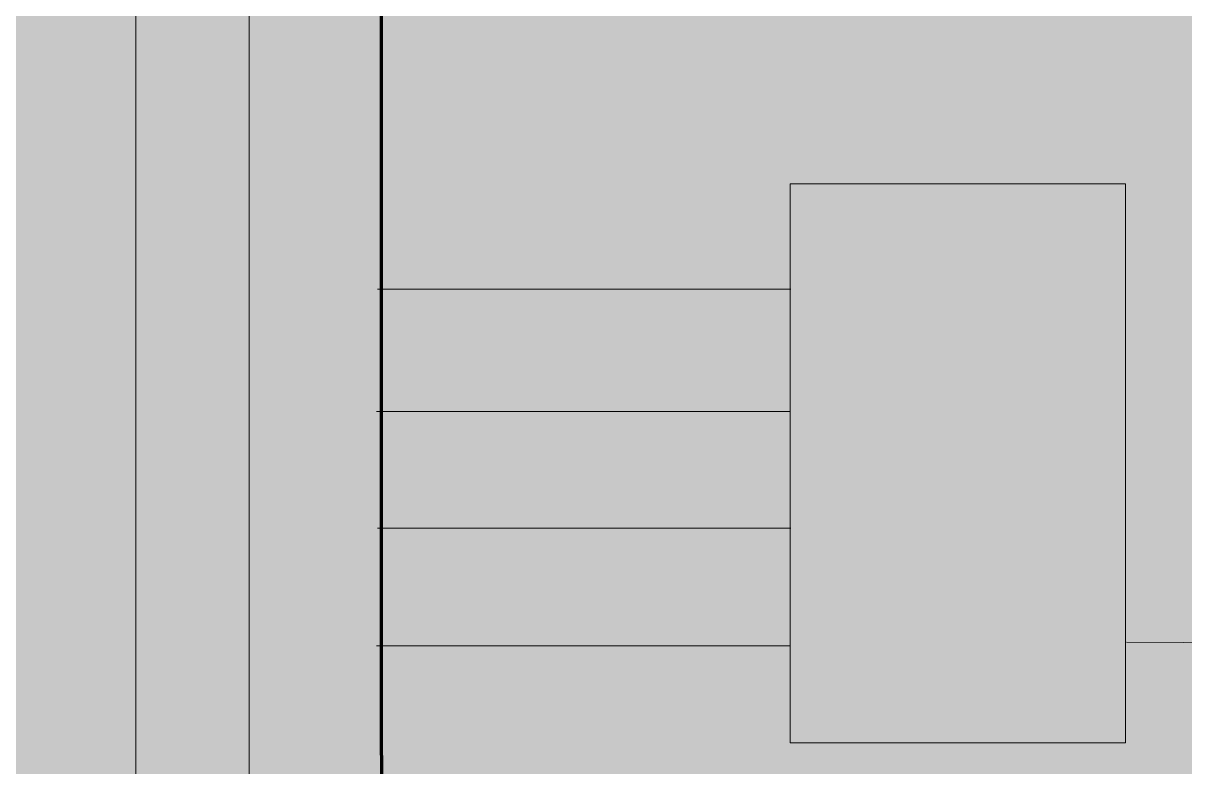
# Model space of a CAD drawing. Header units: millimetres. Extents: x 0 to 590, y 2 to 420.
# Drawn here: x 228.5 to 280.2, y 212.4 to 245.5 of the extents above; entities that cross this region are included whole.
import ezdxf
from ezdxf.xclip import XClip

# ---------------------------------------------------------------- set-up
doc = ezdxf.new("R2010")
doc.units = ezdxf.units.MM
doc.header["$MEASUREMENT"] = 0
doc.layers.get('0').update_dxf_attribs({"linetype": 'CONTINUOUS'})

# ---------------------------------------------------------------- blocks, each defined once
blk = doc.blocks.new('MF28FC3F0')
at = {"true_color": 0xffffff}
for points in [[(0, 420.2), (0, 2.206), (590.355, 2.206), (590.355, 420.2)], [(0, 420.2), (0, 2.437), (590.355, 2.437), (590.355, 420.2)]]:
    blk.add_hatch(color=0, dxfattribs=at).paths.add_polyline_path(points)

msp = doc.modelspace()

# ---------------------------------------------------------------- hatches: boundary and pattern name
at = {"true_color": 0xffffff}
msp.add_hatch(color=0, dxfattribs=at).paths.add_polyline_path([(262.592, 238.355), (262.592, 213.492), (277.51, 213.492), (277.51, 238.355)])
at = {"true_color": 0x000007}
for points in [[(254.079, 234.996), (254.079, 234.65), (252.169, 234.65), (252.169, 234.65), (252.169, 234.662), (252.17, 234.674), (252.17, 234.686), (252.171, 234.698), (252.171, 234.71), (252.172, 234.721), (252.173, 234.732), (252.174, 234.743), (252.175, 234.754), (252.177, 234.765), (252.178, 234.776), (252.18, 234.786), (252.181, 234.796), (252.183, 234.806), (252.185, 234.816), (252.186, 234.826), (252.188, 234.835), (252.19, 234.845), (252.192, 234.854), (252.194, 234.863), (252.196, 234.872), (252.198, 234.88), (252.2, 234.889), (252.202, 234.897), (252.209, 234.914), (252.215, 234.93), (252.222, 234.946), (252.23, 234.963), (252.237, 234.979), (252.246, 234.996), (252.254, 235.012), (252.263, 235.029), (252.272, 235.045), (252.281, 235.062), (252.291, 235.078), (252.301, 235.095), (252.312, 235.111), (252.322, 235.128), (252.334, 235.144), (252.345, 235.161), (252.357, 235.177), (252.369, 235.193), (252.382, 235.21), (252.394, 235.226), (252.408, 235.243), (252.421, 235.259), (252.435, 235.276), (252.449, 235.292), (252.462, 235.309), (252.475, 235.325), (252.489, 235.342), (252.504, 235.358), (252.519, 235.375), (252.535, 235.392), (252.552, 235.408), (252.569, 235.425), (252.587, 235.442), (252.605, 235.459), (252.623, 235.477), (252.643, 235.494), (252.663, 235.512), (252.683, 235.529), (252.704, 235.547), (252.725, 235.565), (252.747, 235.584), (252.769, 235.603), (252.791, 235.621), (252.814, 235.641), (252.838, 235.66), (252.862, 235.68), (252.886, 235.7), (252.91, 235.72), (252.91, 235.72), (252.949, 235.753), (252.986, 235.785), (253.023, 235.817), (253.059, 235.848), (253.093, 235.878), (253.126, 235.908), (253.159, 235.938), (253.19, 235.967), (253.221, 235.995), (253.25, 236.023), (253.278, 236.05), (253.306, 236.076), (253.332, 236.102), (253.357, 236.128), (253.381, 236.152), (253.404, 236.177), (253.426, 236.2), (253.448, 236.223), (253.468, 236.245), (253.487, 236.267), (253.505, 236.287), (253.522, 236.308), (253.538, 236.327), (253.553, 236.346), (253.565, 236.364), (253.576, 236.383), (253.588, 236.401), (253.599, 236.419), (253.61, 236.437), (253.62, 236.455), (253.63, 236.472), (253.639, 236.49), (253.648, 236.508), (253.656, 236.525), (253.664, 236.543), (253.672, 236.56), (253.679, 236.578), (253.685, 236.595), (253.691, 236.613), (253.696, 236.63), (253.701, 236.648), (253.705, 236.666), (253.709, 236.683), (253.712, 236.701), (253.714, 236.719), (253.716, 236.737), (253.717, 236.756), (253.717, 236.774), (253.717, 236.791), (253.716, 236.807), (253.715, 236.823), (253.713, 236.839), (253.711, 236.854), (253.708, 236.87), (253.705, 236.885), (253.701, 236.9), (253.696, 236.915), (253.691, 236.93), (253.686, 236.945), (253.68, 236.959), (253.674, 236.974), (253.667, 236.988), (253.659, 237.002), (253.651, 237.016), (253.643, 237.029), (253.634, 237.043), (253.624, 237.056), (253.614, 237.069), (253.604, 237.082), (253.593, 237.095), (253.581, 237.107), (253.569, 237.12), (253.569, 237.12), (253.554, 237.132), (253.54, 237.144), (253.525, 237.155), (253.51, 237.165), (253.495, 237.175), (253.479, 237.185), (253.464, 237.194), (253.448, 237.202), (253.432, 237.21), (253.416, 237.218), (253.4, 237.225), (253.384, 237.231), (253.367, 237.237), (253.35, 237.242), (253.334, 237.247), (253.316, 237.252), (253.299, 237.255), (253.282, 237.259), (253.264, 237.262), (253.247, 237.264), (253.229, 237.266), (253.21, 237.267), (253.192, 237.268), (253.174, 237.268), (253.174, 237.268), (253.151, 237.268), (253.13, 237.267), (253.108, 237.266), (253.087, 237.264), (253.067, 237.262), (253.047, 237.259), (253.028, 237.255), (253.009, 237.252), (252.99, 237.247), (252.972, 237.242), (252.954, 237.237), (252.937, 237.231), (252.92, 237.225), (252.904, 237.218), (252.888, 237.21), (252.873, 237.202), (252.857, 237.194), (252.843, 237.185), (252.828, 237.175), (252.814, 237.165), (252.801, 237.155), (252.788, 237.144), (252.775, 237.132), (252.762, 237.12), (252.762, 237.12), (252.748, 237.107), (252.735, 237.094), (252.722, 237.081), (252.71, 237.066), (252.699, 237.052), (252.688, 237.037), (252.678, 237.021), (252.668, 237.005), (252.659, 236.989), (252.651, 236.972), (252.644, 236.955), (252.637, 236.937), (252.63, 236.919), (252.624, 236.9), (252.619, 236.881), (252.615, 236.861), (252.611, 236.841), (252.607, 236.821), (252.604, 236.801), (252.602, 236.78), (252.6, 236.758), (252.599, 236.736), (252.598, 236.714), (252.597, 236.692), (252.597, 236.692), (252.235, 236.725), (252.235, 236.725), (252.24, 236.759), (252.245, 236.793), (252.25, 236.826), (252.256, 236.858), (252.263, 236.889), (252.27, 236.92), (252.277, 236.949), (252.286, 236.978), (252.295, 237.007), (252.305, 237.034), (252.315, 237.061), (252.326, 237.087), (252.337, 237.112), (252.35, 237.137), (252.363, 237.161), (252.377, 237.185), (252.391, 237.207), (252.407, 237.23), (252.423, 237.251), (252.44, 237.272), (252.457, 237.292), (252.476, 237.312), (252.495, 237.332), (252.515, 237.35), (252.536, 237.369), (252.557, 237.386), (252.579, 237.402), (252.602, 237.418), (252.625, 237.432), (252.648, 237.446), (252.672, 237.459), (252.697, 237.472), (252.722, 237.483), (252.748, 237.494), (252.774, 237.504), (252.801, 237.513), (252.829, 237.521), (252.857, 237.529), (252.886, 237.536), (252.915, 237.542), (252.945, 237.547), (252.976, 237.552), (253.007, 237.556), (253.039, 237.559), (253.072, 237.561), (253.105, 237.563), (253.139, 237.564), (253.174, 237.564), (253.208, 237.564), (253.242, 237.563), (253.276, 237.561), (253.308, 237.558), (253.34, 237.554), (253.372, 237.549), (253.402, 237.544), (253.432, 237.538), (253.462, 237.531), (253.491, 237.523), (253.519, 237.514), (253.546, 237.505), (253.573, 237.495), (253.6, 237.484), (253.625, 237.472), (253.651, 237.46), (253.675, 237.446), (253.699, 237.433), (253.723, 237.418), (253.746, 237.402), (253.768, 237.386), (253.79, 237.37), (253.812, 237.352), (253.832, 237.334), (253.832, 237.334), (253.853, 237.315), (253.872, 237.296), (253.89, 237.276), (253.908, 237.256), (253.925, 237.235), (253.94, 237.214), (253.955, 237.192), (253.97, 237.17), (253.983, 237.147), (253.995, 237.124), (254.007, 237.101), (254.018, 237.077), (254.028, 237.052), (254.037, 237.027), (254.045, 237.002), (254.052, 236.977), (254.058, 236.951), (254.064, 236.924), (254.069, 236.897), (254.073, 236.87), (254.076, 236.843), (254.078, 236.815), (254.079, 236.786), (254.079, 236.758), (254.079, 236.743), (254.079, 236.729), (254.078, 236.714), (254.077, 236.7), (254.075, 236.686), (254.074, 236.671), (254.072, 236.657), (254.07, 236.642), (254.067, 236.628), (254.065, 236.614), (254.062, 236.599), (254.059, 236.585), (254.056, 236.57), (254.052, 236.556), (254.049, 236.542), (254.045, 236.527), (254.042, 236.513), (254.038, 236.498), (254.034, 236.484), (254.03, 236.47), (254.026, 236.455), (254.022, 236.441), (254.018, 236.426), (254.014, 236.412), (254.007, 236.399), (254, 236.387), (253.993, 236.373), (253.986, 236.36), (253.978, 236.346), (253.97, 236.332), (253.962, 236.318), (253.953, 236.304), (253.944, 236.289), (253.935, 236.275), (253.925, 236.26), (253.915, 236.245), (253.904, 236.23), (253.893, 236.215), (253.882, 236.2), (253.871, 236.185), (253.859, 236.17), (253.847, 236.155), (253.834, 236.14), (253.821, 236.125), (253.808, 236.11), (253.795, 236.095), (253.781, 236.081), (253.767, 236.066), (253.767, 236.066), (253.754, 236.049), (253.74, 236.032), (253.725, 236.015), (253.709, 235.997), (253.692, 235.979), (253.675, 235.961), (253.656, 235.942), (253.637, 235.923), (253.616, 235.903), (253.595, 235.883), (253.573, 235.863), (253.55, 235.842), (253.527, 235.82), (253.503, 235.799), (253.478, 235.777), (253.452, 235.754), (253.425, 235.731), (253.398, 235.707), (253.371, 235.683), (253.342, 235.659), (253.313, 235.634), (253.284, 235.608), (253.254, 235.582), (253.223, 235.556), (253.223, 235.556), (253.197, 235.533), (253.171, 235.512), (253.147, 235.491), (253.123, 235.471), (253.1, 235.451), (253.078, 235.432), (253.056, 235.414), (253.036, 235.396), (253.016, 235.379), (252.997, 235.362), (252.979, 235.347), (252.962, 235.331), (252.945, 235.317), (252.929, 235.303), (252.914, 235.289), (252.9, 235.276), (252.886, 235.264), (252.874, 235.252), (252.861, 235.241), (252.85, 235.231), (252.839, 235.22), (252.829, 235.211), (252.82, 235.202), (252.812, 235.193), (252.812, 235.193), (252.803, 235.185), (252.795, 235.177), (252.788, 235.169), (252.78, 235.161), (252.773, 235.152), (252.765, 235.144), (252.758, 235.136), (252.751, 235.128), (252.744, 235.119), (252.738, 235.111), (252.731, 235.103), (252.725, 235.095), (252.719, 235.086), (252.713, 235.078), (252.707, 235.07), (252.702, 235.062), (252.696, 235.053), (252.691, 235.045), (252.686, 235.037), (252.681, 235.029), (252.676, 235.021), (252.672, 235.012), (252.668, 235.004), (252.663, 234.996), (252.663, 234.996), (254.079, 234.996), (252.663, 234.996)], [(252.235, 221.247), (252.235, 221.593), (254.112, 221.593), (254.112, 221.313), (254.112, 221.313), (254.09, 221.29), (254.067, 221.266), (254.044, 221.241), (254.022, 221.216), (253.999, 221.189), (253.976, 221.162), (253.954, 221.134), (253.931, 221.105), (253.909, 221.075), (253.886, 221.045), (253.863, 221.014), (253.841, 220.982), (253.818, 220.949), (253.795, 220.915), (253.773, 220.881), (253.75, 220.846), (253.727, 220.81), (253.705, 220.774), (253.682, 220.736), (253.66, 220.698), (253.637, 220.66), (253.614, 220.62), (253.592, 220.58), (253.569, 220.539), (253.569, 220.539), (253.546, 220.498), (253.524, 220.457), (253.503, 220.416), (253.481, 220.374), (253.46, 220.333), (253.44, 220.292), (253.419, 220.251), (253.399, 220.209), (253.38, 220.168), (253.361, 220.126), (253.342, 220.085), (253.324, 220.043), (253.306, 220.001), (253.289, 219.96), (253.272, 219.918), (253.256, 219.876), (253.24, 219.834), (253.224, 219.791), (253.209, 219.749), (253.194, 219.706), (253.18, 219.664), (253.167, 219.621), (253.153, 219.578), (253.141, 219.535), (253.133, 219.504), (253.125, 219.473), (253.117, 219.441), (253.109, 219.41), (253.102, 219.378), (253.095, 219.346), (253.088, 219.314), (253.081, 219.282), (253.075, 219.25), (253.068, 219.217), (253.062, 219.185), (253.056, 219.152), (253.051, 219.119), (253.046, 219.086), (253.041, 219.052), (253.036, 219.019), (253.032, 218.985), (253.027, 218.951), (253.024, 218.917), (253.02, 218.883), (253.017, 218.849), (253.014, 218.814), (253.011, 218.779), (253.009, 218.744), (252.647, 218.744), (252.647, 218.744), (252.647, 218.773), (252.648, 218.803), (252.649, 218.832), (252.651, 218.863), (252.653, 218.893), (252.656, 218.924), (252.659, 218.955), (252.663, 218.987), (252.667, 219.019), (252.671, 219.052), (252.676, 219.085), (252.682, 219.119), (252.688, 219.153), (252.694, 219.188), (252.701, 219.223), (252.708, 219.259), (252.715, 219.296), (252.723, 219.333), (252.732, 219.37), (252.74, 219.408), (252.749, 219.447), (252.759, 219.487), (252.769, 219.527), (252.779, 219.568), (252.779, 219.568), (252.789, 219.607), (252.8, 219.646), (252.812, 219.685), (252.824, 219.724), (252.836, 219.763), (252.849, 219.802), (252.862, 219.841), (252.876, 219.881), (252.89, 219.92), (252.905, 219.959), (252.92, 219.998), (252.935, 220.037), (252.951, 220.076), (252.967, 220.115), (252.983, 220.154), (252.999, 220.193), (253.016, 220.232), (253.033, 220.272), (253.051, 220.311), (253.068, 220.35), (253.086, 220.389), (253.104, 220.428), (253.122, 220.467), (253.141, 220.506), (253.161, 220.543), (253.182, 220.579), (253.203, 220.615), (253.223, 220.65), (253.244, 220.685), (253.265, 220.719), (253.285, 220.753), (253.306, 220.786), (253.327, 220.819), (253.348, 220.851), (253.369, 220.883), (253.39, 220.914), (253.411, 220.944), (253.432, 220.974), (253.454, 221.004), (253.475, 221.033), (253.497, 221.062), (253.518, 221.09), (253.54, 221.117), (253.562, 221.144), (253.584, 221.171), (253.606, 221.197), (253.629, 221.222), (253.651, 221.247), (252.235, 221.247), (253.651, 221.247)]]:
    msp.add_hatch(color=0, dxfattribs=at).paths.add_polyline_path(points)
h = msp.add_hatch(color=0, dxfattribs=at)
edge = h.paths.add_edge_path()
edge.add_spline(control_points=[(270.413, 232.477), (270.298, 232.345), (270.166, 232.246), (270.034, 232.18), (270.034, 232.18), (269.903, 232.114), (269.755, 232.081), (269.59, 232.081), (269.59, 232.081), (269.294, 232.081), (269.063, 232.18), (268.882, 232.378), (268.882, 232.378), (268.734, 232.542), (268.668, 232.724), (268.668, 232.921), (268.668, 232.921), (268.668, 233.102), (268.734, 233.267), (268.849, 233.415), (268.849, 233.415), (268.964, 233.563), (269.129, 233.679), (269.359, 233.794), (269.359, 233.794), (269.228, 233.942), (269.145, 234.057), (269.096, 234.156), (269.096, 234.156), (269.063, 234.255), (269.03, 234.337), (269.03, 234.436), (269.03, 234.436), (269.03, 234.601), (269.096, 234.749), (269.244, 234.881), (269.244, 234.881), (269.376, 235.012), (269.541, 235.078), (269.755, 235.078), (269.755, 235.078), (269.952, 235.078), (270.117, 235.012), (270.232, 234.897), (270.232, 234.897), (270.364, 234.765), (270.43, 234.634), (270.43, 234.452), (270.43, 234.452), (270.43, 234.189), (270.249, 233.942), (269.886, 233.744)], knot_values=[0, 0, 0, 0, 0.019231, 0.019231, 0.019231, 0.019231, 0.038462, 0.038462, 0.038462, 0.038462, 0.057692, 0.057692, 0.057692, 0.057692, 0.076923, 0.076923, 0.076923, 0.076923, 0.096154, 0.096154, 0.096154, 0.096154, 0.115385, 0.115385, 0.115385, 0.115385, 0.134615, 0.134615, 0.134615, 0.134615, 0.153846, 0.153846, 0.153846, 0.153846, 0.173077, 0.173077, 0.173077, 0.173077, 0.192308, 0.192308, 0.192308, 0.192308, 0.211538, 0.211538, 0.211538, 0.211538, 0.230769, 0.230769, 0.230769, 0.230769, 1, 1, 1, 1], degree=3, periodic=0)
edge.add_line((269.886, 233.744), (270.397, 233.086))
edge.add_spline(control_points=[(270.397, 233.086), (270.463, 233.201), (270.496, 233.333), (270.528, 233.498)], knot_values=[0, 0, 0, 0, 1, 1, 1, 1], degree=3, periodic=0)
edge.add_line((270.528, 233.498), (270.907, 233.415))
edge.add_spline(control_points=[(270.907, 233.415), (270.841, 233.168), (270.759, 232.954), (270.644, 232.789), (270.644, 232.789), (270.775, 232.608), (270.94, 232.46), (271.105, 232.345)], knot_values=[0, 0, 0, 0, 0.125, 0.125, 0.125, 0.125, 1, 1, 1, 1], degree=3, periodic=0)
edge.add_line((271.105, 232.345), (270.858, 232.065))
edge.add_spline(control_points=[(270.858, 232.065), (270.726, 232.164), (270.578, 232.296), (270.413, 232.477)], knot_values=[0, 0, 0, 0, 1, 1, 1, 1], degree=3, periodic=0)
h.paths.add_polyline_path([(269.689, 233.975), (269.689, 233.975), (269.709, 233.987), (269.729, 233.999), (269.747, 234.011), (269.766, 234.023), (269.783, 234.035), (269.8, 234.046), (269.816, 234.057), (269.832, 234.068), (269.847, 234.079), (269.861, 234.09), (269.875, 234.1), (269.888, 234.111), (269.901, 234.121), (269.913, 234.131), (269.924, 234.141), (269.935, 234.151), (269.945, 234.16), (269.955, 234.169), (269.964, 234.179), (269.973, 234.188), (269.981, 234.197), (269.988, 234.205), (269.995, 234.214), (270.002, 234.222), (270.002, 234.222), (270.006, 234.23), (270.01, 234.239), (270.014, 234.247), (270.018, 234.256), (270.022, 234.265), (270.026, 234.274), (270.03, 234.283), (270.033, 234.293), (270.037, 234.302), (270.04, 234.312), (270.044, 234.321), (270.047, 234.331), (270.05, 234.341), (270.053, 234.351), (270.055, 234.361), (270.058, 234.371), (270.06, 234.381), (270.062, 234.391), (270.063, 234.401), (270.065, 234.411), (270.066, 234.422), (270.067, 234.432), (270.067, 234.442), (270.067, 234.452), (270.067, 234.465), (270.067, 234.477), (270.066, 234.489), (270.065, 234.5), (270.063, 234.512), (270.061, 234.523), (270.059, 234.534), (270.056, 234.545), (270.054, 234.556), (270.05, 234.566), (270.047, 234.576), (270.043, 234.586), (270.038, 234.596), (270.034, 234.605), (270.029, 234.614), (270.024, 234.623), (270.018, 234.632), (270.012, 234.64), (270.005, 234.648), (269.999, 234.656), (269.992, 234.663), (269.984, 234.67), (269.977, 234.677), (269.969, 234.683), (269.969, 234.683), (269.96, 234.691), (269.952, 234.699), (269.943, 234.706), (269.934, 234.713), (269.925, 234.72), (269.916, 234.726), (269.907, 234.732), (269.898, 234.738), (269.888, 234.743), (269.879, 234.748), (269.869, 234.753), (269.86, 234.757), (269.85, 234.761), (269.84, 234.765), (269.83, 234.768), (269.82, 234.771), (269.81, 234.773), (269.8, 234.776), (269.789, 234.778), (269.779, 234.779), (269.769, 234.78), (269.759, 234.781), (269.748, 234.782), (269.738, 234.782), (269.738, 234.782), (269.726, 234.782), (269.714, 234.781), (269.702, 234.78), (269.69, 234.779), (269.679, 234.778), (269.667, 234.776), (269.656, 234.773), (269.645, 234.771), (269.634, 234.768), (269.623, 234.765), (269.613, 234.761), (269.602, 234.757), (269.592, 234.753), (269.582, 234.748), (269.572, 234.743), (269.562, 234.738), (269.553, 234.732), (269.544, 234.726), (269.534, 234.72), (269.525, 234.713), (269.517, 234.706), (269.508, 234.699), (269.499, 234.691), (269.491, 234.683), (269.483, 234.677), (269.475, 234.67), (269.468, 234.663), (269.461, 234.656), (269.454, 234.648), (269.448, 234.64), (269.442, 234.632), (269.436, 234.624), (269.431, 234.615), (269.426, 234.607), (269.421, 234.598), (269.417, 234.588), (269.413, 234.579), (269.409, 234.569), (269.406, 234.56), (269.403, 234.55), (269.401, 234.54), (269.399, 234.53), (269.397, 234.52), (269.395, 234.51), (269.394, 234.5), (269.393, 234.49), (269.392, 234.479), (269.392, 234.469), (269.392, 234.463), (269.393, 234.457), (269.393, 234.45), (269.394, 234.444), (269.394, 234.438), (269.395, 234.432), (269.397, 234.426), (269.398, 234.42), (269.399, 234.413), (269.401, 234.407), (269.403, 234.401), (269.405, 234.395), (269.407, 234.389), (269.409, 234.383), (269.412, 234.376), (269.414, 234.37), (269.417, 234.364), (269.42, 234.358), (269.423, 234.352), (269.427, 234.345), (269.43, 234.339), (269.434, 234.333), (269.438, 234.327), (269.442, 234.321), (269.444, 234.315), (269.446, 234.308), (269.449, 234.302), (269.451, 234.296), (269.454, 234.29), (269.457, 234.284), (269.46, 234.278), (269.464, 234.271), (269.467, 234.265), (269.471, 234.259), (269.475, 234.253), (269.479, 234.247), (269.483, 234.241), (269.487, 234.234), (269.492, 234.228), (269.497, 234.222), (269.501, 234.216), (269.507, 234.21), (269.512, 234.203), (269.517, 234.197), (269.523, 234.191), (269.529, 234.185), (269.534, 234.179), (269.541, 234.173)])
h.paths.add_polyline_path([(269.689, 233.975), (269.541, 234.173)])
edge = h.paths.add_edge_path()
edge.add_line((270.199, 232.757), (269.541, 233.563))
edge.add_spline(control_points=[(269.541, 233.563), (269.359, 233.448), (269.228, 233.333), (269.162, 233.234), (269.162, 233.234), (269.079, 233.152), (269.047, 233.053), (269.047, 232.954), (269.047, 232.954), (269.047, 232.839), (269.096, 232.707), (269.195, 232.592), (269.195, 232.592), (269.294, 232.46), (269.425, 232.394), (269.59, 232.394), (269.59, 232.394), (269.705, 232.394), (269.804, 232.427), (269.919, 232.493), (269.919, 232.493), (270.034, 232.559), (270.133, 232.641), (270.199, 232.757)], knot_values=[0, 0, 0, 0, 0.041667, 0.041667, 0.041667, 0.041667, 0.083333, 0.083333, 0.083333, 0.083333, 0.125, 0.125, 0.125, 0.125, 0.166667, 0.166667, 0.166667, 0.166667, 0.208333, 0.208333, 0.208333, 0.208333, 1, 1, 1, 1], degree=3, periodic=0)
h = msp.add_hatch(color=0, dxfattribs=at)
h.paths.add_polyline_path([(253.355, 228.854), (253.355, 229.546), (252.104, 229.546), (252.104, 229.859), (253.421, 231.736), (253.701, 231.736), (253.701, 229.859), (254.096, 229.859), (254.096, 229.546), (253.701, 229.546), (253.701, 228.854)])
h.paths.add_polyline_path([(253.355, 229.859), (253.355, 231.176), (252.449, 229.859)])
h = msp.add_hatch(color=0, dxfattribs=at)
edge = h.paths.add_edge_path()
edge.add_line((254.063, 226.236), (253.701, 226.203))
edge.add_spline(control_points=[(253.701, 226.203), (253.668, 226.351), (253.635, 226.45), (253.569, 226.5), (253.569, 226.5), (253.47, 226.615), (253.355, 226.664), (253.207, 226.664), (253.207, 226.664), (253.108, 226.664), (253.009, 226.631), (252.91, 226.566), (252.91, 226.566), (252.812, 226.483), (252.713, 226.368), (252.647, 226.203), (252.647, 226.203), (252.581, 226.055), (252.548, 225.825), (252.548, 225.545), (252.548, 225.545), (252.63, 225.676), (252.746, 225.759), (252.861, 225.825), (252.861, 225.825), (252.993, 225.89), (253.124, 225.923), (253.256, 225.923), (253.256, 225.923), (253.487, 225.923), (253.701, 225.841), (253.865, 225.66), (253.865, 225.66), (254.03, 225.495), (254.112, 225.265), (254.112, 224.985), (254.112, 224.985), (254.112, 224.804), (254.063, 224.639), (253.997, 224.474), (253.997, 224.474), (253.915, 224.326), (253.799, 224.211), (253.668, 224.129), (253.668, 224.129), (253.536, 224.046), (253.371, 223.997), (253.207, 223.997), (253.207, 223.997), (252.91, 223.997), (252.663, 224.112), (252.482, 224.326), (252.482, 224.326), (252.285, 224.54), (252.202, 224.903), (252.202, 225.396), (252.202, 225.396), (252.202, 225.956), (252.301, 226.368), (252.515, 226.615), (252.515, 226.615), (252.696, 226.845), (252.927, 226.944), (253.24, 226.944), (253.24, 226.944), (253.47, 226.944), (253.651, 226.895), (253.799, 226.763), (253.799, 226.763), (253.948, 226.631), (254.03, 226.45), (254.063, 226.236)], knot_values=[0, 0, 0, 0, 0.013889, 0.013889, 0.013889, 0.013889, 0.027778, 0.027778, 0.027778, 0.027778, 0.041667, 0.041667, 0.041667, 0.041667, 0.055556, 0.055556, 0.055556, 0.055556, 0.069444, 0.069444, 0.069444, 0.069444, 0.083333, 0.083333, 0.083333, 0.083333, 0.097222, 0.097222, 0.097222, 0.097222, 0.111111, 0.111111, 0.111111, 0.111111, 0.125, 0.125, 0.125, 0.125, 0.138889, 0.138889, 0.138889, 0.138889, 0.152778, 0.152778, 0.152778, 0.152778, 0.166667, 0.166667, 0.166667, 0.166667, 0.180556, 0.180556, 0.180556, 0.180556, 0.194444, 0.194444, 0.194444, 0.194444, 0.208333, 0.208333, 0.208333, 0.208333, 0.222222, 0.222222, 0.222222, 0.222222, 0.236111, 0.236111, 0.236111, 0.236111, 1, 1, 1, 1], degree=3, periodic=0)
edge = h.paths.add_edge_path()
edge.add_spline(control_points=[(252.614, 224.985), (252.614, 224.87), (252.63, 224.738), (252.68, 224.639), (252.68, 224.639), (252.729, 224.524), (252.812, 224.441), (252.91, 224.376), (252.91, 224.376), (252.993, 224.326), (253.091, 224.293), (253.19, 224.293), (253.19, 224.293), (253.355, 224.293), (253.47, 224.343), (253.585, 224.474), (253.585, 224.474), (253.684, 224.59), (253.75, 224.754), (253.75, 224.968), (253.75, 224.968), (253.75, 225.166), (253.701, 225.314), (253.585, 225.429), (253.585, 225.429), (253.487, 225.545), (253.338, 225.611), (253.19, 225.611), (253.19, 225.611), (253.026, 225.611), (252.894, 225.545), (252.779, 225.429), (252.779, 225.429), (252.663, 225.314), (252.614, 225.166), (252.614, 224.985)], knot_values=[0, 0, 0, 0, 0.027778, 0.027778, 0.027778, 0.027778, 0.055556, 0.055556, 0.055556, 0.055556, 0.083333, 0.083333, 0.083333, 0.083333, 0.111111, 0.111111, 0.111111, 0.111111, 0.138889, 0.138889, 0.138889, 0.138889, 0.166667, 0.166667, 0.166667, 0.166667, 0.194444, 0.194444, 0.194444, 0.194444, 0.222222, 0.222222, 0.222222, 0.222222, 1, 1, 1, 1], degree=3, periodic=0)
at = {"true_color": 0xf8f9fa}
msp.add_hatch(color=0, dxfattribs=at).paths.add_polyline_path([(265.935, 220.259), (265.935, 215.962), (273.756, 215.962), (273.756, 220.259)])
at = {"true_color": 0x000007}
h = msp.add_hatch(color=0, dxfattribs=at)
h.paths.add_polyline_path([(267.696, 217.855), (267.696, 218.201), (268.915, 218.201), (268.915, 217.114), (268.915, 217.114), (268.892, 217.096), (268.869, 217.078), (268.846, 217.06), (268.823, 217.043), (268.8, 217.026), (268.776, 217.01), (268.753, 216.993), (268.729, 216.978), (268.705, 216.962), (268.681, 216.947), (268.657, 216.933), (268.633, 216.919), (268.609, 216.905), (268.584, 216.892), (268.56, 216.879), (268.536, 216.867), (268.511, 216.855), (268.486, 216.843), (268.462, 216.832), (268.437, 216.822), (268.413, 216.812), (268.388, 216.802), (268.363, 216.793), (268.339, 216.785), (268.314, 216.775), (268.289, 216.765), (268.264, 216.756), (268.238, 216.748), (268.213, 216.74), (268.188, 216.732), (268.162, 216.725), (268.136, 216.719), (268.11, 216.712), (268.084, 216.707), (268.058, 216.701), (268.032, 216.696), (268.006, 216.692), (267.979, 216.688), (267.953, 216.685), (267.926, 216.681), (267.9, 216.679), (267.873, 216.676), (267.846, 216.674), (267.82, 216.673), (267.793, 216.671), (267.766, 216.67), (267.74, 216.67), (267.713, 216.67), (267.678, 216.67), (267.643, 216.671), (267.609, 216.673), (267.574, 216.675), (267.54, 216.678), (267.506, 216.682), (267.473, 216.686), (267.439, 216.691), (267.406, 216.697), (267.373, 216.703), (267.34, 216.71), (267.307, 216.717), (267.275, 216.725), (267.243, 216.734), (267.211, 216.743), (267.18, 216.753), (267.149, 216.763), (267.118, 216.774), (267.087, 216.785), (267.057, 216.797), (267.027, 216.81), (266.997, 216.823), (266.968, 216.837), (266.939, 216.851), (266.91, 216.866), (266.883, 216.881), (266.856, 216.897), (266.829, 216.914), (266.803, 216.931), (266.778, 216.949), (266.753, 216.968), (266.729, 216.987), (266.706, 217.007), (266.683, 217.028), (266.66, 217.049), (266.638, 217.071), (266.617, 217.094), (266.596, 217.117), (266.576, 217.14), (266.556, 217.164), (266.537, 217.189), (266.518, 217.214), (266.499, 217.24), (266.481, 217.267), (266.463, 217.294), (266.446, 217.321), (266.429, 217.349), (266.412, 217.378), (266.398, 217.407), (266.385, 217.436), (266.372, 217.466), (266.36, 217.496), (266.348, 217.526), (266.338, 217.557), (266.328, 217.587), (266.318, 217.619), (266.309, 217.65), (266.301, 217.682), (266.294, 217.714), (266.287, 217.746), (266.28, 217.779), (266.274, 217.812), (266.269, 217.845), (266.264, 217.878), (266.26, 217.911), (266.257, 217.945), (266.254, 217.979), (266.252, 218.013), (266.25, 218.047), (266.248, 218.082), (266.248, 218.117), (266.247, 218.152), (266.248, 218.187), (266.248, 218.221), (266.25, 218.256), (266.252, 218.29), (266.254, 218.324), (266.257, 218.358), (266.26, 218.392), (266.264, 218.426), (266.269, 218.46), (266.274, 218.493), (266.28, 218.526), (266.287, 218.559), (266.294, 218.592), (266.301, 218.625), (266.309, 218.657), (266.318, 218.69), (266.328, 218.722), (266.338, 218.754), (266.348, 218.785), (266.36, 218.817), (266.372, 218.849), (266.385, 218.88), (266.398, 218.911), (266.412, 218.942), (266.427, 218.973), (266.442, 219.002), (266.458, 219.032), (266.475, 219.06), (266.492, 219.088), (266.51, 219.115), (266.529, 219.141), (266.548, 219.167), (266.568, 219.192), (266.588, 219.216), (266.609, 219.24), (266.63, 219.263), (266.652, 219.285), (266.674, 219.307), (266.697, 219.328), (266.721, 219.348), (266.744, 219.368), (266.769, 219.387), (266.793, 219.405), (266.818, 219.422), (266.844, 219.439), (266.87, 219.455), (266.896, 219.471), (266.923, 219.485), (266.923, 219.485), (266.951, 219.499), (266.98, 219.513), (267.01, 219.526), (267.039, 219.539), (267.069, 219.551), (267.099, 219.562), (267.129, 219.573), (267.16, 219.584), (267.191, 219.593), (267.222, 219.602), (267.253, 219.611), (267.285, 219.619), (267.317, 219.627), (267.349, 219.633), (267.382, 219.64), (267.415, 219.645), (267.449, 219.65), (267.483, 219.654), (267.517, 219.658), (267.552, 219.661), (267.587, 219.663), (267.623, 219.665), (267.66, 219.666), (267.696, 219.666), (267.721, 219.666), (267.746, 219.666), (267.77, 219.665), (267.795, 219.664), (267.82, 219.662), (267.844, 219.66), (267.868, 219.658), (267.893, 219.655), (267.917, 219.653), (267.941, 219.649), (267.965, 219.646), (267.989, 219.642), (268.012, 219.637), (268.036, 219.633), (268.059, 219.628), (268.082, 219.623), (268.105, 219.617), (268.127, 219.611), (268.149, 219.605), (268.171, 219.598), (268.193, 219.591), (268.214, 219.583), (268.235, 219.576), (268.256, 219.568), (268.277, 219.557), (268.297, 219.547), (268.316, 219.537), (268.336, 219.526), (268.355, 219.516), (268.374, 219.505), (268.392, 219.494), (268.41, 219.484), (268.428, 219.472), (268.445, 219.461), (268.462, 219.45), (268.478, 219.438), (268.495, 219.426), (268.511, 219.414), (268.526, 219.401), (268.542, 219.388), (268.557, 219.375), (268.571, 219.362), (268.585, 219.348), (268.599, 219.333), (268.613, 219.318), (268.626, 219.303), (268.639, 219.288), (268.651, 219.271), (268.664, 219.257), (268.675, 219.241), (268.687, 219.226), (268.698, 219.21), (268.709, 219.193), (268.72, 219.176), (268.73, 219.159), (268.74, 219.141), (268.75, 219.123), (268.76, 219.104), (268.77, 219.085), (268.779, 219.065), (268.788, 219.046), (268.797, 219.026), (268.806, 219.005), (268.815, 218.985), (268.823, 218.964), (268.832, 218.942), (268.84, 218.921), (268.849, 218.899), (268.857, 218.877), (268.865, 218.855), (268.874, 218.833), (268.882, 218.81), (268.536, 218.711), (268.536, 218.711), (268.53, 218.73), (268.524, 218.748), (268.518, 218.765), (268.511, 218.783), (268.505, 218.8), (268.499, 218.816), (268.492, 218.833), (268.486, 218.849), (268.48, 218.864), (268.473, 218.88), (268.467, 218.894), (268.46, 218.909), (268.453, 218.923), (268.446, 218.937), (268.439, 218.951), (268.432, 218.964), (268.425, 218.977), (268.418, 218.989), (268.411, 219.001), (268.403, 219.013), (268.395, 219.025), (268.388, 219.036), (268.38, 219.047), (268.371, 219.057), (268.371, 219.057), (268.363, 219.067), (268.354, 219.077), (268.345, 219.087), (268.336, 219.097), (268.326, 219.107), (268.316, 219.116), (268.306, 219.125), (268.295, 219.134), (268.284, 219.143), (268.273, 219.152), (268.262, 219.16), (268.25, 219.168), (268.238, 219.177), (268.226, 219.185), (268.213, 219.192), (268.201, 219.2), (268.188, 219.207), (268.175, 219.215), (268.161, 219.222), (268.148, 219.229), (268.134, 219.236), (268.12, 219.242), (268.106, 219.249), (268.092, 219.255), (268.077, 219.261), (268.062, 219.267), (268.048, 219.273), (268.033, 219.278), (268.017, 219.283), (268.002, 219.289), (267.986, 219.293), (267.971, 219.298), (267.955, 219.303), (267.939, 219.307), (267.923, 219.311), (267.906, 219.315), (267.89, 219.318), (267.873, 219.321), (267.856, 219.324), (267.839, 219.327), (267.822, 219.329), (267.804, 219.331), (267.787, 219.333), (267.769, 219.334), (267.751, 219.336), (267.733, 219.336), (267.715, 219.337), (267.696, 219.337), (267.674, 219.337), (267.652, 219.336), (267.63, 219.336), (267.608, 219.334), (267.587, 219.333), (267.566, 219.331), (267.546, 219.329), (267.526, 219.327), (267.506, 219.324), (267.486, 219.321), (267.467, 219.318), (267.447, 219.315), (267.428, 219.311), (267.41, 219.307), (267.391, 219.303), (267.373, 219.298), (267.355, 219.293), (267.337, 219.289), (267.32, 219.283), (267.303, 219.278), (267.286, 219.273), (267.269, 219.267), (267.252, 219.261), (267.235, 219.255), (267.219, 219.248), (267.203, 219.242), (267.187, 219.235), (267.172, 219.228), (267.157, 219.22), (267.142, 219.212), (267.128, 219.204), (267.114, 219.196), (267.1, 219.187), (267.087, 219.178), (267.073, 219.169), (267.06, 219.16), (267.048, 219.151), (267.035, 219.141), (267.023, 219.132), (267.011, 219.122), (266.999, 219.112), (266.988, 219.102), (266.976, 219.092), (266.965, 219.082), (266.954, 219.072), (266.943, 219.061), (266.933, 219.051), (266.923, 219.041), (266.914, 219.03), (266.906, 219.02), (266.898, 219.009), (266.89, 218.998), (266.881, 218.987), (266.873, 218.976), (266.865, 218.965), (266.857, 218.954), (266.849, 218.942), (266.841, 218.93), (266.834, 218.919), (266.826, 218.907), (266.818, 218.895), (266.811, 218.883), (266.803, 218.871), (266.796, 218.859), (266.788, 218.847), (266.781, 218.835), (266.774, 218.822), (266.767, 218.81), (266.761, 218.798), (266.754, 218.786), (266.748, 218.773), (266.741, 218.761), (266.741, 218.761), (266.733, 218.738), (266.726, 218.715), (266.718, 218.692), (266.711, 218.669), (266.705, 218.646), (266.698, 218.622), (266.692, 218.598), (266.686, 218.574), (266.681, 218.55), (266.676, 218.526), (266.672, 218.501), (266.667, 218.477), (266.663, 218.452), (266.66, 218.427), (266.656, 218.402), (266.654, 218.377), (266.651, 218.351), (266.649, 218.326), (266.647, 218.3), (266.645, 218.274), (266.644, 218.248), (266.643, 218.221), (266.643, 218.195), (266.643, 218.168), (266.643, 218.137), (266.643, 218.107), (266.644, 218.077), (266.645, 218.047), (266.647, 218.018), (266.649, 217.989), (266.652, 217.96), (266.655, 217.932), (266.658, 217.904), (266.662, 217.877), (266.667, 217.849), (266.671, 217.822), (266.677, 217.796), (266.683, 217.77), (266.689, 217.744), (266.696, 217.718), (266.704, 217.693), (266.712, 217.668), (266.721, 217.643), (266.73, 217.619), (266.74, 217.595), (266.751, 217.572), (266.762, 217.549), (266.774, 217.526), (266.785, 217.506), (266.796, 217.485), (266.807, 217.466), (266.82, 217.446), (266.832, 217.427), (266.845, 217.409), (266.859, 217.391), (266.872, 217.373), (266.887, 217.355), (266.902, 217.338), (266.917, 217.322), (266.933, 217.306), (266.949, 217.29), (266.966, 217.275), (266.983, 217.26), (267, 217.245), (267.018, 217.231), (267.036, 217.218), (267.055, 217.205), (267.074, 217.192), (267.093, 217.18), (267.113, 217.169), (267.133, 217.158), (267.153, 217.147), (267.176, 217.137), (267.198, 217.127), (267.22, 217.118), (267.242, 217.109), (267.265, 217.1), (267.287, 217.092), (267.309, 217.084), (267.33, 217.077), (267.352, 217.069), (267.374, 217.063), (267.396, 217.056), (267.419, 217.051), (267.441, 217.045), (267.463, 217.04), (267.485, 217.035), (267.508, 217.031), (267.531, 217.028), (267.554, 217.025), (267.577, 217.022), (267.6, 217.02), (267.624, 217.018), (267.648, 217.017), (267.672, 217.016), (267.696, 217.016), (267.717, 217.016), (267.738, 217.016), (267.758, 217.017), (267.779, 217.018), (267.799, 217.02), (267.82, 217.022), (267.84, 217.024), (267.861, 217.026), (267.882, 217.029), (267.902, 217.033), (267.923, 217.036), (267.943, 217.04), (267.964, 217.045), (267.985, 217.049), (268.005, 217.054), (268.026, 217.059), (268.046, 217.065), (268.067, 217.071), (268.087, 217.077), (268.108, 217.084), (268.129, 217.091), (268.149, 217.099), (268.17, 217.106), (268.19, 217.114), (268.209, 217.123), (268.227, 217.131), (268.244, 217.139), (268.262, 217.147), (268.279, 217.155), (268.295, 217.164), (268.312, 217.172), (268.328, 217.18), (268.343, 217.188), (268.358, 217.197), (268.373, 217.205), (268.388, 217.213), (268.402, 217.221), (268.416, 217.23), (268.43, 217.238), (268.443, 217.246), (268.456, 217.254), (268.468, 217.262), (268.48, 217.271), (268.492, 217.279), (268.504, 217.287), (268.515, 217.295), (268.526, 217.304), (268.536, 217.312), (268.536, 217.312), (268.536, 217.855), (267.696, 217.855), (268.536, 217.855)])
h.paths.add_polyline_path([(273.97, 216.719), (273.624, 216.719), (273.624, 218.991), (273.624, 218.991), (273.612, 218.981), (273.599, 218.971), (273.587, 218.961), (273.574, 218.95), (273.562, 218.94), (273.549, 218.93), (273.536, 218.919), (273.523, 218.909), (273.51, 218.899), (273.497, 218.888), (273.483, 218.878), (273.47, 218.868), (273.456, 218.858), (273.441, 218.847), (273.427, 218.837), (273.412, 218.827), (273.396, 218.816), (273.381, 218.806), (273.365, 218.796), (273.348, 218.786), (273.332, 218.775), (273.314, 218.765), (273.296, 218.755), (273.278, 218.744), (273.278, 218.744), (273.262, 218.734), (273.245, 218.724), (273.229, 218.714), (273.212, 218.705), (273.196, 218.695), (273.18, 218.686), (273.163, 218.677), (273.147, 218.668), (273.131, 218.659), (273.115, 218.65), (273.099, 218.642), (273.083, 218.633), (273.067, 218.625), (273.051, 218.617), (273.035, 218.609), (273.02, 218.602), (273.004, 218.594), (272.989, 218.587), (272.974, 218.58), (272.958, 218.573), (272.943, 218.566), (272.929, 218.56), (272.914, 218.553), (272.899, 218.547), (272.899, 218.893), (272.899, 218.893), (272.924, 218.905), (272.949, 218.918), (272.973, 218.93), (272.997, 218.943), (273.021, 218.956), (273.044, 218.97), (273.068, 218.983), (273.091, 218.997), (273.114, 219.011), (273.137, 219.025), (273.159, 219.039), (273.181, 219.053), (273.203, 219.068), (273.225, 219.082), (273.247, 219.097), (273.268, 219.112), (273.289, 219.127), (273.309, 219.143), (273.33, 219.158), (273.35, 219.174), (273.369, 219.19), (273.389, 219.206), (273.408, 219.222), (273.426, 219.238), (273.426, 219.238), (273.445, 219.255), (273.462, 219.271), (273.48, 219.288), (273.496, 219.304), (273.513, 219.321), (273.529, 219.337), (273.544, 219.353), (273.559, 219.369), (273.573, 219.386), (273.587, 219.402), (273.601, 219.418), (273.614, 219.434), (273.626, 219.45), (273.639, 219.466), (273.65, 219.481), (273.662, 219.497), (273.673, 219.512), (273.683, 219.528), (273.694, 219.543), (273.703, 219.558), (273.713, 219.573), (273.722, 219.588), (273.731, 219.603), (273.739, 219.617), (273.97, 219.617), (273.97, 216.719), (273.97, 219.617)])
edge = h.paths.add_edge_path()
edge.add_line((279.074, 218.909), (278.728, 218.876))
edge.add_spline(control_points=[(278.728, 218.876), (278.695, 219.024), (278.646, 219.123), (278.597, 219.173), (278.597, 219.173), (278.498, 219.288), (278.382, 219.337), (278.234, 219.337), (278.234, 219.337), (278.119, 219.337), (278.02, 219.304), (277.938, 219.238), (277.938, 219.238), (277.823, 219.156), (277.74, 219.041), (277.674, 218.876), (277.674, 218.876), (277.609, 218.728), (277.576, 218.497), (277.576, 218.218), (277.576, 218.218), (277.658, 218.349), (277.773, 218.432), (277.889, 218.497), (277.889, 218.497), (278.02, 218.563), (278.136, 218.596), (278.284, 218.596), (278.284, 218.596), (278.514, 218.596), (278.712, 218.514), (278.876, 218.333), (278.876, 218.333), (279.058, 218.168), (279.14, 217.938), (279.14, 217.658), (279.14, 217.658), (279.14, 217.477), (279.091, 217.312), (279.008, 217.147), (279.008, 217.147), (278.942, 216.999), (278.827, 216.884), (278.695, 216.801), (278.695, 216.801), (278.564, 216.719), (278.399, 216.67), (278.234, 216.67), (278.234, 216.67), (277.938, 216.67), (277.691, 216.785), (277.51, 216.999), (277.51, 216.999), (277.312, 217.213), (277.23, 217.575), (277.23, 218.069), (277.23, 218.069), (277.23, 218.629), (277.329, 219.041), (277.526, 219.288), (277.526, 219.288), (277.707, 219.518), (277.954, 219.617), (278.267, 219.617), (278.267, 219.617), (278.481, 219.617), (278.679, 219.568), (278.827, 219.436), (278.827, 219.436), (278.959, 219.304), (279.058, 219.123), (279.074, 218.909)], knot_values=[0, 0, 0, 0, 0.013889, 0.013889, 0.013889, 0.013889, 0.027778, 0.027778, 0.027778, 0.027778, 0.041667, 0.041667, 0.041667, 0.041667, 0.055556, 0.055556, 0.055556, 0.055556, 0.069444, 0.069444, 0.069444, 0.069444, 0.083333, 0.083333, 0.083333, 0.083333, 0.097222, 0.097222, 0.097222, 0.097222, 0.111111, 0.111111, 0.111111, 0.111111, 0.125, 0.125, 0.125, 0.125, 0.138889, 0.138889, 0.138889, 0.138889, 0.152778, 0.152778, 0.152778, 0.152778, 0.166667, 0.166667, 0.166667, 0.166667, 0.180556, 0.180556, 0.180556, 0.180556, 0.194444, 0.194444, 0.194444, 0.194444, 0.208333, 0.208333, 0.208333, 0.208333, 0.222222, 0.222222, 0.222222, 0.222222, 0.236111, 0.236111, 0.236111, 0.236111, 1, 1, 1, 1], degree=3, periodic=0)
edge = h.paths.add_edge_path()
edge.add_spline(control_points=[(277.625, 217.658), (277.625, 217.542), (277.658, 217.411), (277.707, 217.312), (277.707, 217.312), (277.757, 217.197), (277.839, 217.114), (277.921, 217.048), (277.921, 217.048), (278.02, 216.999), (278.119, 216.966), (278.218, 216.966), (278.218, 216.966), (278.366, 216.966), (278.498, 217.016), (278.613, 217.147), (278.613, 217.147), (278.712, 217.262), (278.778, 217.427), (278.778, 217.641), (278.778, 217.641), (278.778, 217.839), (278.712, 217.987), (278.613, 218.102), (278.613, 218.102), (278.498, 218.218), (278.366, 218.283), (278.201, 218.283), (278.201, 218.283), (278.053, 218.283), (277.905, 218.218), (277.806, 218.102), (277.806, 218.102), (277.691, 217.987), (277.625, 217.839), (277.625, 217.658)], knot_values=[0, 0, 0, 0, 0.027778, 0.027778, 0.027778, 0.027778, 0.055556, 0.055556, 0.055556, 0.055556, 0.083333, 0.083333, 0.083333, 0.083333, 0.111111, 0.111111, 0.111111, 0.111111, 0.138889, 0.138889, 0.138889, 0.138889, 0.166667, 0.166667, 0.166667, 0.166667, 0.194444, 0.194444, 0.194444, 0.194444, 0.222222, 0.222222, 0.222222, 0.222222, 1, 1, 1, 1], degree=3, periodic=0)

# ---------------------------------------------------------------- linework, layer by layer
at = {"color": 0, "linetype": 'Continuous', "lineweight": 100, "true_color": 0x000007}
msp.add_lwpolyline([(244.348, 367.922), (244.414, 146.51), (244.414, 146.51)], dxfattribs=at)
at = {"color": 0, "linetype": 'Continuous', "lineweight": 20, "true_color": 0x000007}
for points in [[(238.519, 140.023), (238.519, 348.822), (238.519, 348.822)], [(233.465, 134.968), (233.465, 308.465), (233.465, 308.465)], [(244.233, 233.662), (262.625, 233.662), (262.625, 233.662)], [(277.559, 217.971), (282.631, 217.938), (282.581, 233.069), (293.103, 233.185)], [(244.184, 228.229), (262.592, 228.229), (262.592, 228.229)], [(244.233, 223.042), (262.625, 223.042), (262.625, 223.042)], [(244.184, 217.806), (262.592, 217.806), (262.592, 217.806)]]:
    msp.add_lwpolyline(points, dxfattribs=at)
msp.add_lwpolyline([(262.592, 238.355), (277.51, 238.355), (277.51, 213.492), (262.592, 213.492)], close=True, dxfattribs=at)

# ---------------------------------------------------------------- block references
at = {"color": 0, "true_color": 0xffffff}
ref = msp.add_blockref('MF28FC3F0', (0, 0), dxfattribs=at)
XClip(ref).set_block_clipping_path([(0, 2.1075862069), (590.3875862069, 420.2)])

doc.saveas('drawing.dxf')
